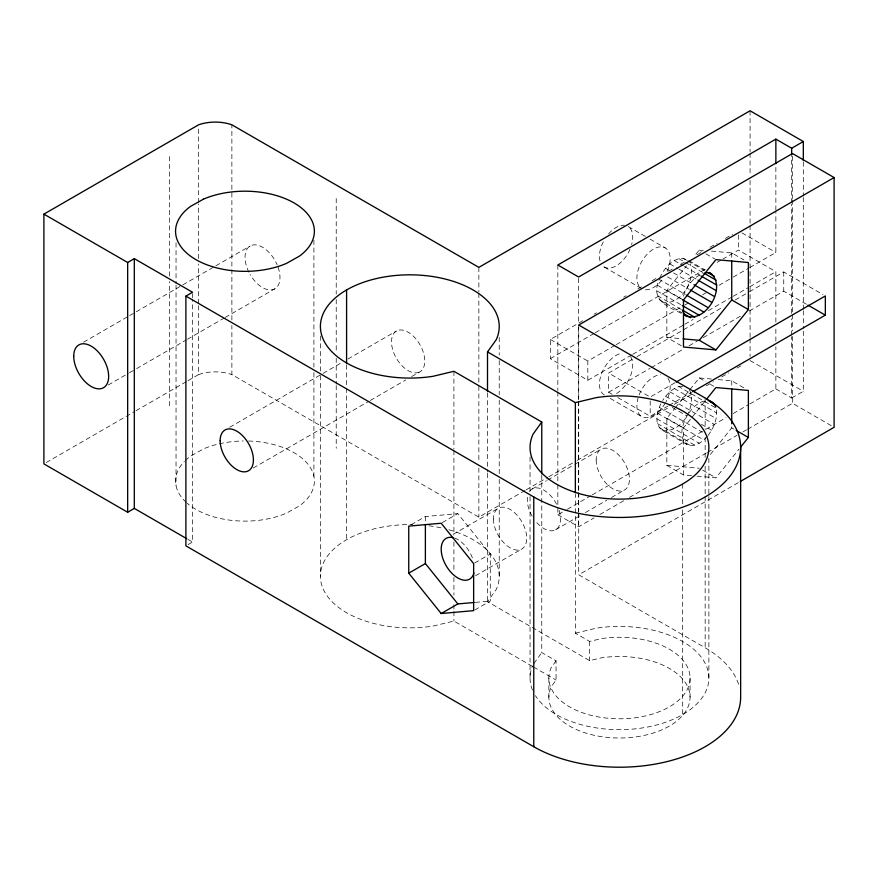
<?xml version="1.0" encoding="UTF-8"?>
<svg xmlns="http://www.w3.org/2000/svg" width="878" height="878" viewBox="0 0 878 878"><rect width="100%" height="100%" fill="white"/><g stroke="black" fill="none" stroke-linecap="round" stroke-linejoin="round"><path stroke-width="0.66" stroke-dasharray="4.39 3.29" d="M169.487 405.801L169.487 281.608M169.487 276.142L169.487 156.032M187.969 380.712L198.593 374.577L198.593 304.973M198.593 303.601L198.593 264.026M198.593 258.56L198.593 203.97M198.593 202.609L198.593 127.54M525.055 490.462L478.861 517.131L231.88 374.577L231.88 325.442M231.88 319.976L231.88 124.808M474.746 610.001L490.275 601.035L490.275 553.996L457.833 513.63L425.38 516.527L410.959 524.857M691.59 475.667L683.479 474.943L666.841 465.34L666.841 418.301L674.524 408.742M681.262 345.745L666.841 337.415L666.841 290.377L686.486 265.946M683.479 474.943L683.479 427.904L691.162 418.345M749.801 403.946L775.867 388.888L775.867 346.645M775.867 341.191L775.867 327.56M775.867 322.105L775.867 271.686L738.431 250.076L723.055 258.955M749.845 267.505L775.867 252.48L775.867 211.51M775.867 210.138L775.867 165.075M775.867 388.888L791.671 398.019L791.671 336.603M791.671 335.231L791.671 318.857M791.671 313.391L791.671 204.212M791.671 202.84L791.671 156.438M681.262 313.281C664.822 305.632 650.719 298.959 659.202 279.402L685.334 294.492M707.185 436.399C702.4 442.007 694.564 447.89 686.936 444.477L661.979 430.066C653.923 423.8 656.887 411.694 660.871 403.858M708.03 435.51C713.858 427.805 718.149 417.917 716.163 408.116L678.859 386.583C671.879 388.855 666.49 394.354 662.703 400.478M683.457 296.16C686.629 286.206 693.653 276.603 703.816 273.069M659.762 278.249C663.746 267.713 678.211 251.371 689.46 261.929M689.109 412.77C693.247 406.854 699.382 401.016 706.977 400.675M541.77 475.228L541.77 652.573L556.059 660.827L556.059 680.033L551.274 686.706A70.591 40.761 0 0 0 613.305 737.849A70.591 40.761 0 0 0 689.79 693.697A70.591 40.761 0 0 0 601.189 657.885L589.643 660.64L487.509 601.671L496.191 589.577A89.413 51.626 0 0 0 448.46 529.654M533.879 663.57L541.77 652.573M556.059 660.827L551.274 667.489A70.591 40.761 0 0 0 613.305 718.632A70.591 40.761 0 0 0 689.79 674.48A70.591 40.761 0 0 0 601.189 638.668L589.643 641.434L575.364 633.181L575.364 494.029M695.87 254.258L699.294 250.011L703.344 250.373M675.38 407.677L689.043 390.677M689.899 389.612L699.294 377.935L711.454 379.022M692.018 417.28L705.682 400.291M710.39 454.431L731.736 427.871L731.736 425.182M697 476.15L715.932 477.841L738.98 449.163M83.564 342.19L128.451 316.267M129.637 315.586L214.704 266.462M215.889 265.782L250.153 245.994M108.268 384.981L128.353 373.38M129.538 372.7L135.442 369.287M136.628 368.606L186.246 339.951M187.431 339.27L224.055 318.121M225.24 317.441L274.858 288.785M46.26 462.53L134.828 411.398M136.013 410.717L186.784 381.392M229.74 427.257L321.919 374.039M323.104 373.359L342.014 362.438M347.918 359.025L396.373 331.05M253.27 468.018L369.089 401.147M370.275 400.467L405.724 379.998M411.639 376.585L419.904 371.811A23.53 13.587 60 0 0 412.451 335.363A23.53 13.587 60 0 0 392.071 347.128A23.53 13.587 60 0 0 419.904 371.811M188.112 544.59L192.545 542.033L192.545 299.091M631.567 354.997L587.81 380.262L550.374 358.652L550.374 339.446L583.497 320.327M594.132 314.181L596.502 312.809M623.698 297.104L626.069 295.743M637.9 288.917L641.445 286.865M652.091 280.719L656.821 277.986M668.652 271.159L672.197 269.107M680.472 264.333L685.202 261.6M697.033 254.774L701.763 252.041M710.039 247.256L717.139 243.162M725.415 238.377L732.515 234.283M550.374 358.652L594.132 333.388M595.317 332.696L705.308 269.195M717.139 262.368L721.87 259.636M587.81 380.262L587.81 361.056L615.017 345.35M616.191 344.67L683.611 305.742M684.796 305.061L689.526 302.328M702.532 294.821L708.447 291.397M719.093 285.251L732.098 277.744M733.284 277.064L748.66 268.185M632.753 354.306L683.611 324.948M684.796 324.267L693.071 319.482M708.447 310.603L732.098 296.951M733.284 296.27L748.66 287.391M749.845 286.711L775.867 271.686M612.076 394.266L608.608 392.268L608.608 373.051L635.826 357.346M637.011 356.655L723.395 306.784M735.226 299.958L748.243 292.44M749.428 291.748L783.747 271.939L823.026 294.613M608.608 392.268L650.027 368.354M651.213 367.673L683.161 349.224M689.076 345.811L697.362 341.026M703.278 337.613L741.153 315.751M749.428 310.966L783.747 291.156L806.86 304.49M675.05 382.72L650.203 397.065L608.608 373.051M442.303 522.597L457.833 513.63M617.849 397.602L650.203 416.282L667.96 406.031M669.135 405.351L691.623 392.367M526.24 489.781L547.554 477.478M548.739 476.787L575.979 461.06M577.164 460.379L669.541 407.052M674.282 404.308L695.595 392.005M706.252 385.848L713.364 381.743M721.65 376.958L728.762 372.865M737.048 368.069L741.789 365.336M453.191 534.285L498.32 508.23M532.145 488.98L546.401 480.749M547.587 480.068L573.718 464.978M574.914 464.286L601.046 449.207M557.837 507.945L557.837 514.771L566.134 509.975M567.32 509.295L591.015 495.609M592.2 494.929L704.771 429.935M705.956 429.254L726.095 417.621M733.207 413.516L748.616 404.626M474.746 562.963L490.275 553.996M475.536 575.727L521.85 548.991M555.675 529.73L579.436 516.023M585.374 512.587L606.753 500.24M611.505 497.497L624.576 489.957M791.671 398.019L803.315 391.292L803.315 329.876M557.837 514.771L578.635 526.778L594 517.91M599.904 514.497L624.719 500.164M629.449 497.442L706.252 453.103M707.427 452.411L736.971 435.367M742.876 431.954L746.421 429.902M747.606 429.221L792.505 403.298L834.1 427.312M738.53 684.225A121.186 69.966 0 0 0 705.155 647.777L578.723 574.783L739.078 482.187M532.309 666.325L453.915 621.064L432.964 626.08A89.413 51.626 0 0 1 320.997 582.169A89.413 51.626 0 0 1 412.55 524.616M575.364 633.181L596.316 628.176A89.413 51.626 0 0 1 705.122 663.23A89.413 51.626 0 0 1 647.58 727.039A89.413 51.626 0 0 1 535.437 695.683M678.859 386.583L683.062 386.155M475.404 602.363L490.275 601.035M711.454 251.097L731.736 252.908L743.94 259.954M666.841 337.415L681.712 338.743M718.215 379.625L731.736 380.832L745.049 388.515M666.841 465.34L699.294 468.237M661.979 302.153C680.735 306.367 695.771 280.225 690.338 263.861M661.979 430.066C681.273 434.314 697.209 406.382 689.46 389.854M741.932 232.9L775.867 252.48M699.294 250.011L701.511 251.295M705.945 253.852L714.824 258.977M688.956 260.667L704.836 269.842M645.407 236.445L627.858 226.315A23.53 13.587 -60 0 1 631.633 244.611M650.093 239.145L665.294 247.925M683.062 258.242L686.475 260.206M687.606 260.865L704.617 270.687M678.859 258.659L684.522 261.929M685.663 262.588L702.674 272.41M674.337 260.579L683.402 265.825M684.544 266.473L699.744 275.253M669.815 263.883L677.75 268.459M678.881 269.118L696.88 279.511M665.601 268.328L669.003 270.292M673.536 272.915L692.863 284.077M667.653 276.899L688.956 289.202M666.841 290.377L681.262 298.707M657.457 285.273L681.284 299.036M656.865 290.837L681.822 305.248M657.457 295.721L681.284 309.473M604.327 267.066L641.763 288.686M659.202 299.574L681.888 312.678M750.075 360.551L803.315 391.292M699.294 377.935L705.945 381.776M710.379 384.334L713.704 386.254M674.337 388.504L716.755 413M669.815 391.797L716.163 418.565M731.736 427.871L733.953 429.155M665.601 396.252L714.418 424.436M672.186 407.436L686.936 415.952C682.425 424.272 678.178 437.464 686.936 444.477M701.434 424.326L711.641 430.22M550.374 339.446L587.81 361.056M659.202 407.326L702.356 432.239M666.841 418.301L683.479 427.904M657.457 413.198L703.816 439.955M656.865 418.762L699.294 443.258M657.457 423.635L694.772 445.179M610.177 398.371L641.763 416.6M659.202 427.498L690.558 445.596M702.62 470.158L715.932 477.841M533.495 667.006L556.059 680.033M187.892 539.344L192.545 542.033M803.315 162.002L803.315 196.123M803.315 197.484L803.315 309.396M803.315 310.768L803.315 328.504M792.505 156.262L792.505 198.571M792.505 199.943L792.505 313.216M792.505 314.587L792.505 330.962M792.505 336.428L792.505 403.298M783.747 271.939L783.747 291.156M750.075 110.782L750.075 151.729M750.075 153.101L750.075 174.931M750.075 180.396L750.075 224.066M750.075 225.437L750.075 337.35M750.075 338.71L750.075 356.457M738.431 234.986L738.431 250.076M731.736 252.908L731.736 259.636M731.736 380.832L731.736 387.549M708.875 458.393L708.875 495.236M708.875 496.597L708.875 678.035M705.155 398.008L705.155 429.408M705.155 437.595L705.155 458.064M705.155 466.251L705.155 494.918M705.155 496.279L705.155 647.777M690.053 678.035L690.053 697.253M682.689 483.987L682.689 504.455M682.689 509.909L682.689 714.538M650.203 400.906L650.203 416.282M589.643 641.434L589.643 660.64M578.723 325.025L578.723 400.083M578.723 401.455L578.723 491.526M578.723 492.898L578.723 512.006M578.723 513.367L578.723 574.783M578.635 278.37L578.635 322.05M578.635 327.505L578.635 399.841M578.635 401.213L578.635 491.285M578.635 492.657L578.635 511.764M578.635 513.125L578.635 526.778M557.837 265.002L557.837 390.567M557.837 391.928L557.837 483.372M557.837 484.744L557.837 506.573M548.871 678.035L548.871 697.253M530.049 457.032L530.049 491.142M530.049 496.597L530.049 678.035M499.231 337.361L499.231 355.107M499.231 360.562L499.231 394.683M499.231 400.149L499.231 473.846M499.231 479.311L499.231 576.209M487.509 392.85L487.509 472.013M487.509 473.374L487.509 601.671M478.861 267.373L478.861 291.935M478.861 293.296L478.861 384.74M478.861 386.111L478.861 462.541M478.861 467.996L478.861 517.131M453.915 371.295L453.915 449.097M453.915 450.458L453.915 535.075M453.915 541.902L453.915 571.929M453.915 577.395L453.915 595.13M453.915 604.69L453.915 610.144M453.915 611.516L453.915 621.064M425.38 516.527L425.38 523.244M346.59 365.007L346.59 386.847M346.59 388.208L346.59 539.707M336.219 198.516L336.219 294.053M336.219 299.508L336.219 352.736M336.219 358.202L336.219 384.136M336.219 385.497L336.219 448.285M320.404 336L320.404 374.215M320.404 375.575L320.404 576.209M313.907 240.221L313.907 367.147M313.907 372.612L313.907 476.337M192.545 293.636L192.545 297.73M176.039 242.8L176.039 283.748M176.039 285.109L176.039 485.743M639.129 286.228A23.53 13.587 -60 0 1 643.289 259.087A23.53 13.587 -60 0 1 665.096 247.815A23.53 13.587 -60 0 1 666.995 271.829M661.847 280.148A23.53 13.587 -60 0 1 645.209 289.751M667.938 378.297A23.53 13.587 -60 0 1 665.897 401.948M665.294 403.024A23.53 13.587 -60 0 1 644.474 417.577A23.53 13.587 -60 0 1 637.999 398.316M639.129 394.935A23.53 13.587 -60 0 1 660.563 374.752M428.969 525.79A89.413 51.626 0 0 1 442.106 528.073M278.074 267.208A24.705 14.267 60 0 1 272.773 289.641A24.705 14.267 60 0 1 250.142 274.529M248.924 272.257A24.705 14.267 60 0 1 252.238 245.138A24.705 14.267 60 0 1 277.163 264.871M630.503 356.688A23.53 13.587 -60 0 1 616.093 393.827M604.327 394.99A23.53 13.587 -60 0 1 601.682 373.326A23.53 13.587 -60 0 1 620.406 353.571M532.518 690.097A89.413 51.626 0 0 1 532.518 665.974M559.11 510.316A23.53 13.587 60 0 1 555.05 530.06A23.53 13.587 60 0 1 535.591 521.192M532.145 516.154A23.53 13.587 60 0 1 527.843 495.104M529.5 491.428A23.53 13.587 60 0 1 556.839 504.729M198.593 374.577A31.817 18.372 0 0 1 231.88 374.577M630.053 249.1A23.53 13.587 -60 0 1 601.682 264.618M600.025 260.942A23.53 13.587 -60 0 1 604.327 239.903M608.542 233.943A23.53 13.587 -60 0 1 624.412 225.251M454.574 538.06A23.53 13.587 60 0 1 473.363 560.866M248.507 441.019A69.417 40.081 0 0 1 308.178 464.484A69.417 40.081 0 0 1 299.475 505.86L286.491 513.158A69.417 40.081 0 0 1 187.255 503.303M186.268 502.425A69.417 40.081 0 0 1 184.413 461.455M185.324 460.544A69.417 40.081 0 0 1 190.471 456.22L203.455 448.921A69.417 40.081 0 0 1 217.985 444.114M219.27 443.818A69.417 40.081 0 0 1 243.283 440.975M596.173 459.973A23.53 13.587 60 0 0 621.13 491.021A23.53 13.587 60 0 0 621.13 457.745A23.53 13.587 60 0 0 596.173 459.973M493.447 519.008A23.53 13.587 60 0 0 518.404 550.056A23.53 13.587 60 0 0 518.404 516.78A23.53 13.587 60 0 0 493.447 519.008"/><path stroke-width="1.32" d="M803.315 160.63L803.315 141.523L750.075 110.782L478.861 267.373L231.88 124.808A31.817 18.372 0 0 0 198.593 124.808L43.9 214.133L43.9 463.891L127.661 512.258L127.661 262.489L134.312 258.648L192.545 292.264L185.895 296.106L185.895 545.875L533.769 746.717A121.186 69.966 0 0 0 665.842 761.885A121.186 69.966 0 0 0 740.648 697.253L740.648 447.484M127.661 512.258L134.312 508.406L134.312 258.648M775.867 163.703L775.867 139.13L791.671 148.25L803.315 141.523M791.671 155.077L791.671 148.25M684.664 315.246C705.33 325.65 728.718 285.152 709.369 272.454M487.509 391.489L487.509 351.902L496.191 339.808A89.413 51.626 0 0 0 417.61 275.023A89.413 51.626 0 0 0 320.744 330.94A89.413 51.626 0 0 0 432.964 376.311L453.915 371.295L541.77 422.022L541.77 473.868M541.77 422.022L533.089 434.127A89.413 51.626 0 0 0 611.67 498.913A89.413 51.626 0 0 0 708.535 442.984A89.413 51.626 0 0 0 596.316 397.624L575.364 402.629L487.509 351.902M683.062 338.864L699.294 340.313L731.736 299.947L731.736 260.975M715.932 349.916L748.374 309.561L748.374 262.522L715.932 259.625L683.479 299.98L683.479 347.019L715.932 349.916L699.294 340.313M706.538 399.227L715.932 387.538L748.374 390.436L748.374 437.474L740.692 447.034M775.867 139.13L557.837 265.002L578.635 277.009L792.505 153.529L834.1 177.554L834.1 427.312L740.264 481.506M834.1 177.554L578.723 325.025L705.155 398.008A121.186 69.966 0 0 1 705.155 496.959A121.186 69.966 0 0 1 533.769 496.959L185.895 296.106M676.236 382.04L825.342 295.952L825.342 315.158L692.808 391.687M408.742 573.169L408.742 526.131L441.195 523.233L473.637 563.599L473.637 610.638L441.195 613.535L408.742 573.169L425.38 563.566L425.38 524.594M441.195 613.535L457.833 603.932L474.054 602.484M704.869 272.959L708.03 272.652L711.641 273.771M708.03 400.566L711.641 401.685L714.418 404.264L715.724 407.151M808.012 305.16L825.342 315.158M707.613 272.41L714.418 276.34M704.825 273.651L716.163 280.203M700.874 275.911L716.755 285.076M698.01 280.159L716.163 290.64M731.736 299.947L748.374 309.561M694.004 284.724L714.418 296.512M690.086 289.85L711.641 302.295M686.475 295.151L708.03 307.596M682.261 299.596L703.816 312.041M682.272 305.511L699.294 315.334M682.294 310.055L694.772 317.265M683.742 313.753L690.558 317.682M709.885 401.641L714.418 404.264M736.17 430.429L748.374 437.474M43.9 214.133L127.661 262.489M134.312 508.406L186.729 538.675M686.936 316.563L684.16 313.984L682.854 311.097M425.38 563.566L457.833 603.932M731.736 388.899L731.736 423.844M575.364 402.629L575.364 492.668M533.769 496.959L533.769 746.717M346.59 289.938L346.59 363.646M473.9 573.027A23.53 13.587 60 0 1 446.068 565.575A23.53 13.587 60 0 1 453.52 537.731M203.455 199.152L190.471 206.451A69.417 40.081 0 0 0 195.234 259.229A69.417 40.081 0 0 0 286.491 263.389L299.475 256.091A69.417 40.081 0 0 0 294.701 203.312A69.417 40.081 0 0 0 203.455 199.152M220.137 440.767A23.53 13.587 60 0 0 245.094 471.815A23.53 13.587 60 0 0 245.094 438.528A23.53 13.587 60 0 0 220.137 440.767M73.719 356.227A24.705 14.267 60 0 0 99.927 388.822A24.705 14.267 60 0 0 99.927 353.889A24.705 14.267 60 0 0 73.719 356.227"/></g></svg>
